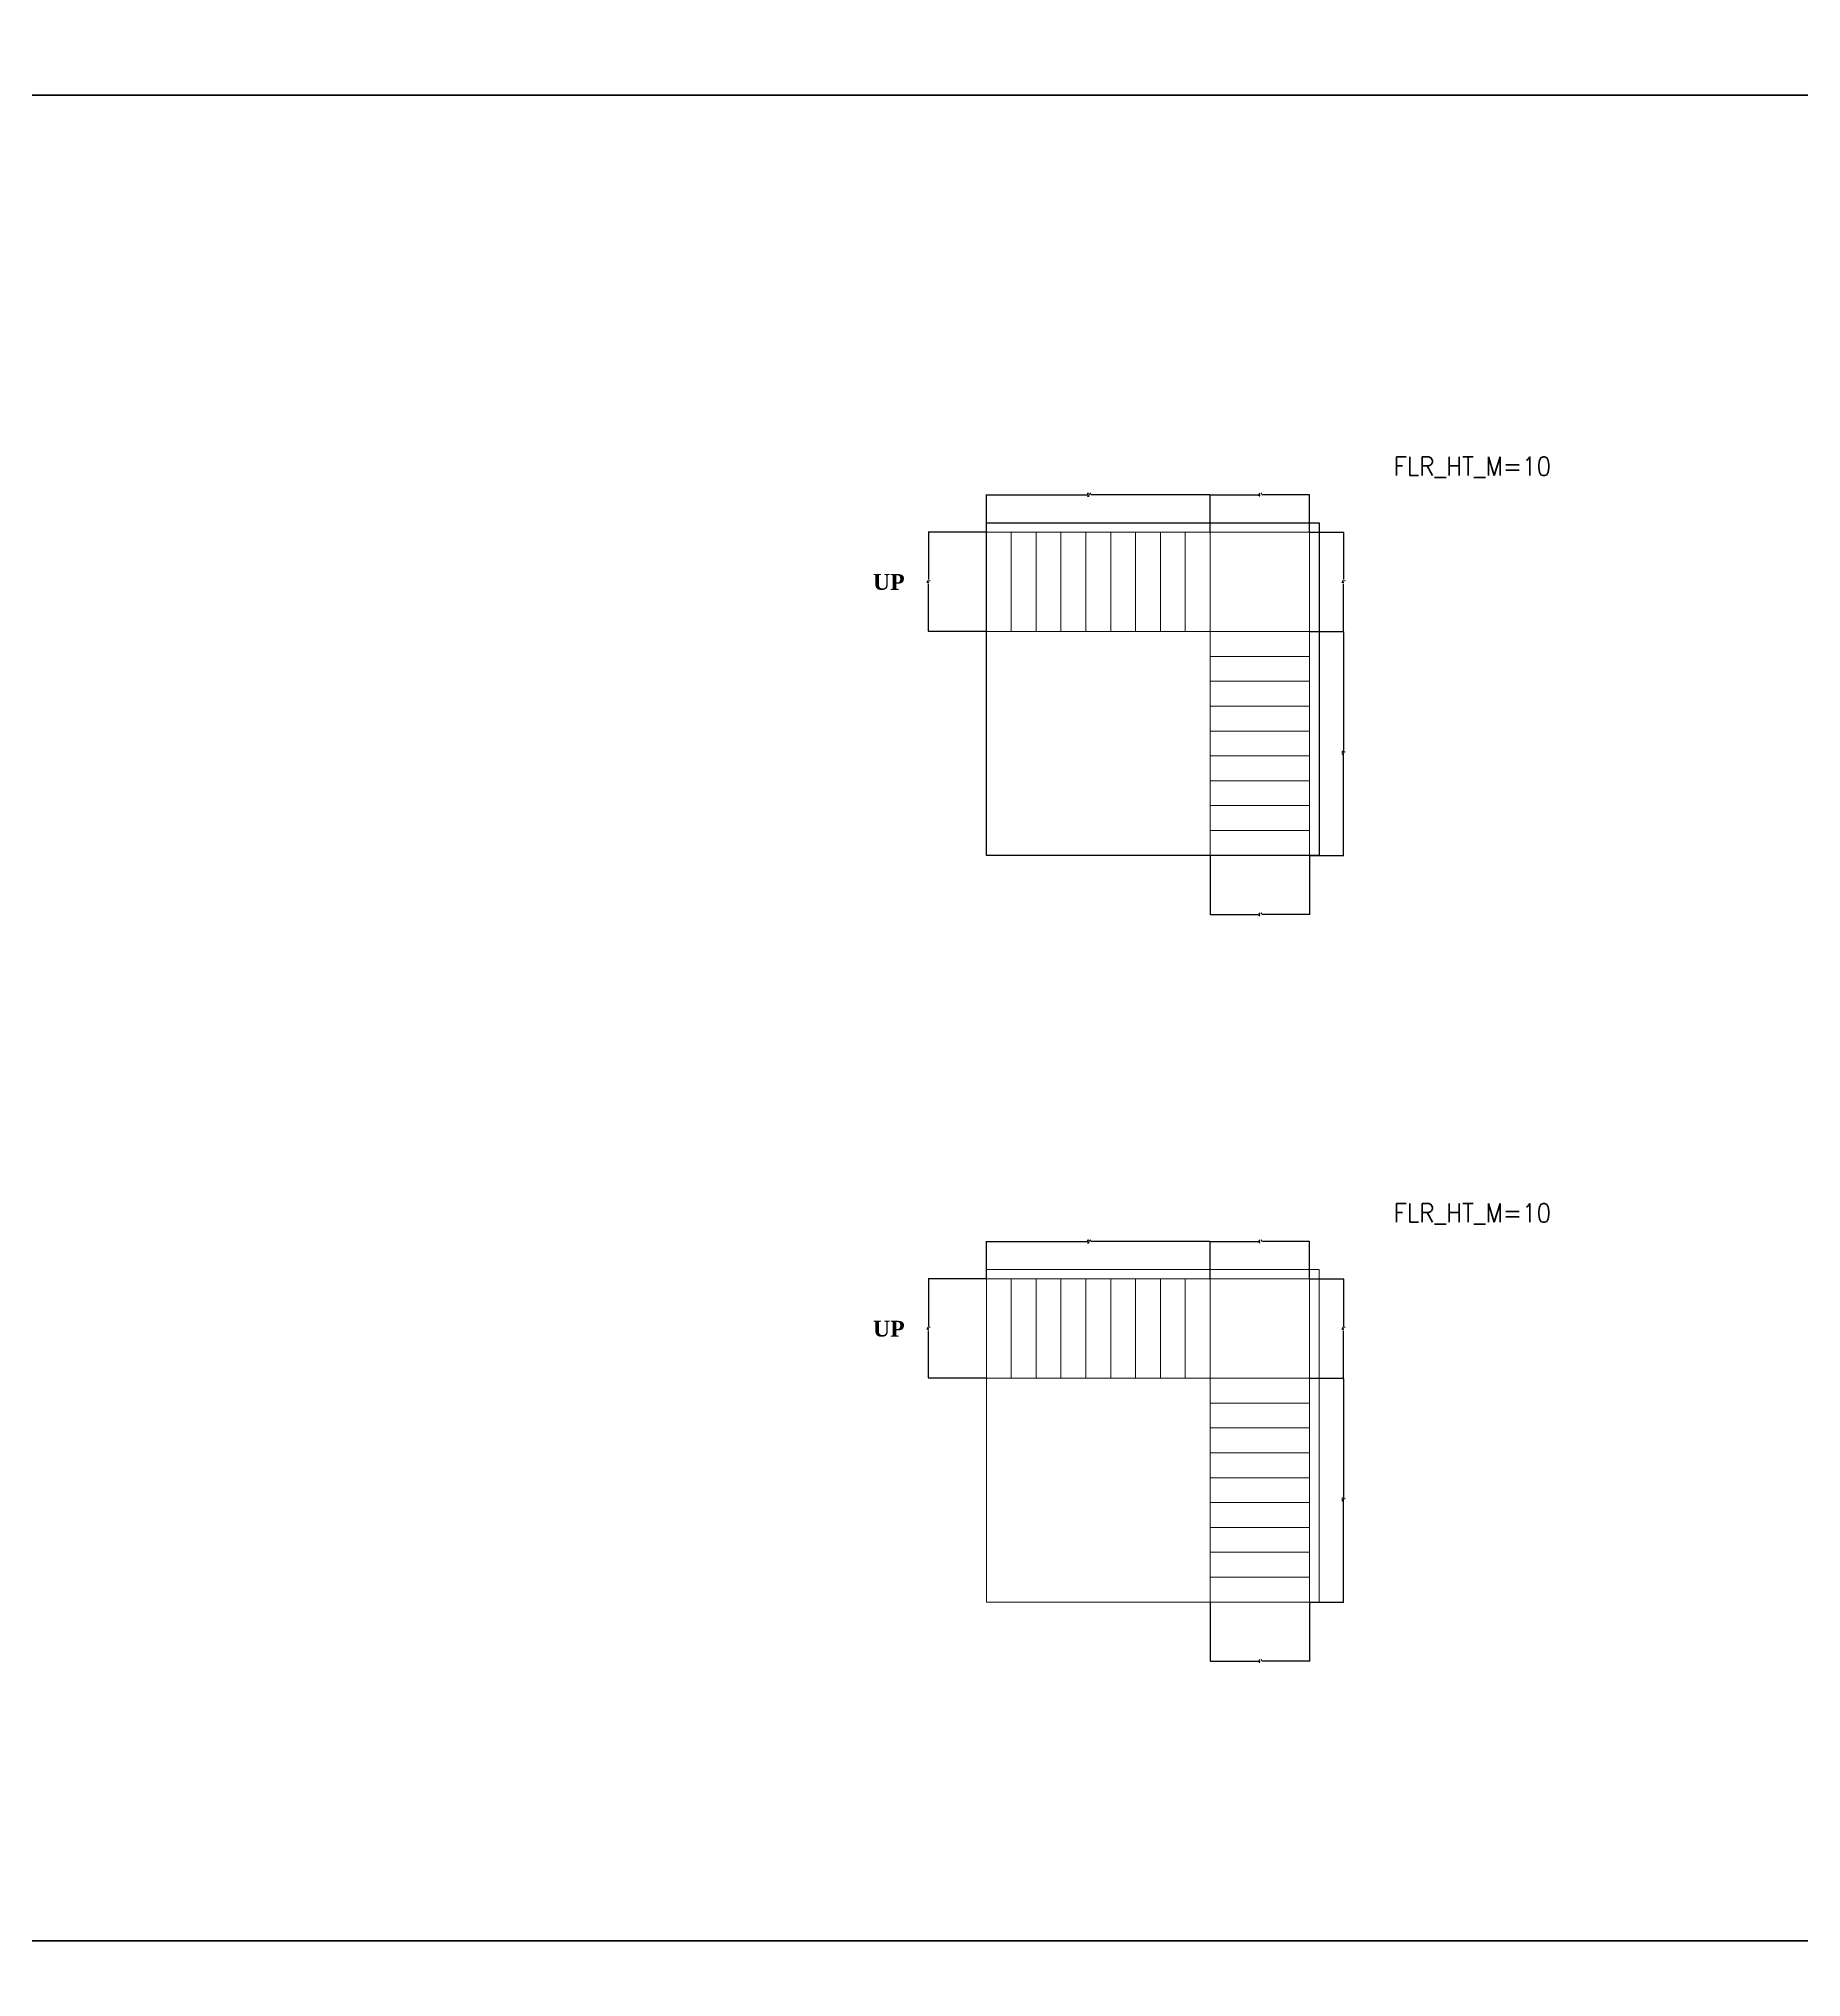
# Model space of a CAD drawing. Header units: feet. Extents: x -2086 to 4549, y -11457 to -6010.
# Drawn here: x 1997 to 2847, y -7911 to -6975 of the extents above; entities that cross this region are included whole.
import ezdxf

# ---------------------------------------------------------------- set-up
doc = ezdxf.new("R2010")
doc.units = ezdxf.units.FT
doc.header["$MEASUREMENT"] = 0
doc.layers.add('BLK_1_FLR_1_STAIR_1', color=7, linetype='Continuous', plot=False)
for name, color, linetype, lineweight in [('BLK_1_FLR_1_STAIR_1_FLIGHT_1', 7, 'Continuous', 0), ('BLK_1_FLR_1_STAIR_1_FLIGHT_2', 7, 'Continuous', 0), ('BLK_1_FLR_1_STAIR_1_LANDING_1', 7, 'Continuous', 0), ('BLK_1_FLR_1_STAIR_2', 7, 'Continuous', 0), ('BLK_1_FLR_1_STAIR_2_FLIGHT_2', 7, 'Continuous', 0), ('BLK_1_FLR_1_STAIR_2_LANDING_1', 7, 'Continuous', 0)]:
    doc.layers.add(name, color=color, linetype=linetype, lineweight=lineweight)
doc.layers.add('BLK_1_FLR_1_STAIR_2_FLIGHT_1', color=7, linetype='Continuous', lineweight=0, true_color=0xffffff)
doc.styles.add('MtXpl_Georgia', font='Georgia Bold.ttf')
doc.styles.get("Standard").update_dxf_attribs({"font": 'standard'})
doc.dimstyles.get("Standard").update_dxf_attribs({"dimtxt": 1.625, "dimasz": 0.18, "dimexe": 0.18, "dimexo": 0.0625, "dimgap": 0.09, "dimtad": 0, "dimtih": 1, "dimtoh": 1, "dimdec": 1, "dimzin": 0, "dimdsep": 46, "dimlunit": 4, "dimtxsty": 'standard', "dimcen": 0.09, "dimadec": 0, "dimazin": 0, "dimtfac": 1, "dimtdec": 1, "dimtofl": 0, "dimtmove": 0, "dimatfit": 3, "dimfxl": 1, "dimtolj": 1, "dimtzin": 0, "dimarcsym": 0})

# ---------------------------------------------------------------- blocks, each defined once
blk = doc.blocks.new('*D170')
at = {"layer": 'BLK_1_FLR_1_STAIR_1_FLIGHT_1', "color": 0, "lineweight": -2, "transparency": 16777216}
for p, q in [((2454.01, -7213.43), (2454.01, -7195.33)), ((2454.19, -7195.51), (2502.58, -7195.51)), ((2561.83, -7195.51), (2504.47, -7195.51)), ((2562.01, -7213.43), (2562.01, -7195.33))]:
    blk.add_line(p, q, dxfattribs=at)
at = {"layer": 'BLK_1_FLR_1_STAIR_1_FLIGHT_1', "color": 0, "transparency": 16777216}
for points in [[(2454.19, -7195.48), (2454.19, -7195.54), (2454.01, -7195.51)], [(2561.83, -7195.48), (2561.83, -7195.54), (2562.01, -7195.51)]]:
    blk.add_solid(points, dxfattribs=at)
at = {"layer": 'Defpoints', "color": 0, "transparency": 16777216}
for p in [(2562.01, -7195.51), (2454.01, -7213.49), (2562.01, -7213.49)]:
    blk.add_point(p, dxfattribs=at)
at = {"layer": 'BLK_1_FLR_1_STAIR_1_FLIGHT_1', "color": 0, "transparency": 16777216, "insert": (2503.52, -7195.51), "char_height": 1.625, "attachment_point": 5}
blk.add_mtext("\\A1;9'", dxfattribs=at)
blk = doc.blocks.new('*D171')
at = {"layer": 'BLK_1_FLR_1_STAIR_1_FLIGHT_1', "color": 0, "lineweight": -2, "transparency": 16777216}
for p, q in [((2453.95, -7213.49), (2425.88, -7213.49)), ((2426.06, -7213.67), (2426.06, -7236.43)), ((2426.06, -7261.31), (2426.06, -7238.55)), ((2453.95, -7261.49), (2425.88, -7261.49))]:
    blk.add_line(p, q, dxfattribs=at)
at = {"layer": 'BLK_1_FLR_1_STAIR_1_FLIGHT_1', "color": 0, "transparency": 16777216}
for points in [[(2426.03, -7213.67), (2426.09, -7213.67), (2426.06, -7213.49)], [(2426.03, -7261.31), (2426.09, -7261.31), (2426.06, -7261.49)]]:
    blk.add_solid(points, dxfattribs=at)
at = {"layer": 'Defpoints', "color": 0, "transparency": 16777216}
for p in [(2454.01, -7213.49), (2426.06, -7261.49), (2454.01, -7261.49)]:
    blk.add_point(p, dxfattribs=at)
at = {"layer": 'BLK_1_FLR_1_STAIR_1_FLIGHT_1', "color": 0, "transparency": 16777216, "insert": (2426.06, -7237.49), "char_height": 1.625, "attachment_point": 5}
blk.add_mtext("\\A1;4'", dxfattribs=at)
blk = doc.blocks.new('*D172')
at = {"layer": 'BLK_1_FLR_1_STAIR_1_FLIGHT_2', "color": 0, "lineweight": -2, "transparency": 16777216}
for p, q in [((2610.07, -7261.49), (2626.56, -7261.49)), ((2626.38, -7261.67), (2626.38, -7318.92)), ((2626.38, -7369.31), (2626.38, -7321.03)), ((2610.07, -7369.49), (2626.56, -7369.49))]:
    blk.add_line(p, q, dxfattribs=at)
at = {"layer": 'BLK_1_FLR_1_STAIR_1_FLIGHT_2', "color": 0, "transparency": 16777216}
for points in [[(2626.35, -7261.67), (2626.41, -7261.67), (2626.38, -7261.49)], [(2626.35, -7369.31), (2626.41, -7369.31), (2626.38, -7369.49)]]:
    blk.add_solid(points, dxfattribs=at)
at = {"layer": 'Defpoints', "color": 0, "transparency": 16777216}
for p in [(2610.01, -7261.49), (2626.38, -7261.49), (2610.01, -7369.49)]:
    blk.add_point(p, dxfattribs=at)
at = {"layer": 'BLK_1_FLR_1_STAIR_1_FLIGHT_2', "color": 0, "transparency": 16777216, "insert": (2626.38, -7319.98), "char_height": 1.625, "attachment_point": 5}
blk.add_mtext("\\A1;9'", dxfattribs=at)
blk = doc.blocks.new('*D173')
at = {"layer": 'BLK_1_FLR_1_STAIR_1_FLIGHT_2', "color": 0, "lineweight": -2, "transparency": 16777216}
for p, q in [((2562.01, -7369.55), (2562.01, -7398.21)), ((2610.01, -7369.55), (2610.01, -7398.21)), ((2562.19, -7398.03), (2585.07, -7398.03)), ((2609.83, -7398.03), (2586.95, -7398.03))]:
    blk.add_line(p, q, dxfattribs=at)
at = {"layer": 'BLK_1_FLR_1_STAIR_1_FLIGHT_2', "color": 0, "transparency": 16777216}
for points in [[(2562.19, -7398), (2562.19, -7398.06), (2562.01, -7398.03)], [(2609.83, -7398), (2609.83, -7398.06), (2610.01, -7398.03)]]:
    blk.add_solid(points, dxfattribs=at)
at = {"layer": 'Defpoints', "color": 0, "transparency": 16777216}
for p in [(2562.01, -7369.49), (2610.01, -7369.49), (2562.01, -7398.03)]:
    blk.add_point(p, dxfattribs=at)
at = {"layer": 'BLK_1_FLR_1_STAIR_1_FLIGHT_2', "color": 0, "transparency": 16777216, "insert": (2586.01, -7398.03), "char_height": 1.625, "attachment_point": 5}
blk.add_mtext("\\A1;4'", dxfattribs=at)
blk = doc.blocks.new('*D175')
at = {"layer": 'BLK_1_FLR_1_STAIR_1_LANDING_1', "color": 0, "lineweight": -2, "transparency": 16777216}
for p, q in [((2610.07, -7213.49), (2626.56, -7213.49)), ((2626.38, -7213.67), (2626.38, -7236.43)), ((2626.38, -7261.31), (2626.38, -7238.55)), ((2610.07, -7261.49), (2626.56, -7261.49))]:
    blk.add_line(p, q, dxfattribs=at)
at = {"layer": 'BLK_1_FLR_1_STAIR_1_LANDING_1', "color": 0, "transparency": 16777216}
for points in [[(2626.35, -7213.67), (2626.41, -7213.67), (2626.38, -7213.49)], [(2626.35, -7261.31), (2626.41, -7261.31), (2626.38, -7261.49)]]:
    blk.add_solid(points, dxfattribs=at)
at = {"layer": 'Defpoints', "color": 0, "transparency": 16777216}
for p in [(2610.01, -7213.49), (2626.38, -7213.49), (2610.01, -7261.49)]:
    blk.add_point(p, dxfattribs=at)
at = {"layer": 'BLK_1_FLR_1_STAIR_1_LANDING_1', "color": 0, "transparency": 16777216, "insert": (2626.38, -7237.49), "char_height": 1.625, "attachment_point": 5}
blk.add_mtext("\\A1;4'", dxfattribs=at)
blk = doc.blocks.new('*D174')
at = {"layer": 'BLK_1_FLR_1_STAIR_1_LANDING_1', "color": 0, "lineweight": -2, "transparency": 16777216}
for p, q in [((2562.01, -7213.43), (2562.01, -7195.33)), ((2562.19, -7195.51), (2585.07, -7195.51)), ((2609.83, -7195.51), (2586.95, -7195.51)), ((2610.01, -7213.43), (2610.01, -7195.33))]:
    blk.add_line(p, q, dxfattribs=at)
at = {"layer": 'BLK_1_FLR_1_STAIR_1_LANDING_1', "color": 0, "transparency": 16777216}
for points in [[(2562.19, -7195.48), (2562.19, -7195.54), (2562.01, -7195.51)], [(2609.83, -7195.48), (2609.83, -7195.54), (2610.01, -7195.51)]]:
    blk.add_solid(points, dxfattribs=at)
at = {"layer": 'Defpoints', "color": 0, "transparency": 16777216}
for p in [(2610.01, -7195.51), (2562.01, -7213.49), (2610.01, -7213.49)]:
    blk.add_point(p, dxfattribs=at)
at = {"layer": 'BLK_1_FLR_1_STAIR_1_LANDING_1', "color": 0, "transparency": 16777216, "insert": (2586.01, -7195.51), "char_height": 1.625, "attachment_point": 5}
blk.add_mtext("\\A1;4'", dxfattribs=at)
blk = doc.blocks.new('*D366')
at = {"layer": 'BLK_1_FLR_1_STAIR_2_FLIGHT_1', "color": 0, "lineweight": -2, "transparency": 16777216}
for p, q in [((2454.01, -7573.81), (2454.01, -7555.71)), ((2454.19, -7555.89), (2502.58, -7555.89)), ((2561.83, -7555.89), (2504.47, -7555.89)), ((2562.01, -7573.81), (2562.01, -7555.71))]:
    blk.add_line(p, q, dxfattribs=at)
at = {"layer": 'BLK_1_FLR_1_STAIR_2_FLIGHT_1', "color": 0, "transparency": 16777216}
for points in [[(2454.19, -7555.86), (2454.19, -7555.92), (2454.01, -7555.89)], [(2561.83, -7555.86), (2561.83, -7555.92), (2562.01, -7555.89)]]:
    blk.add_solid(points, dxfattribs=at)
at = {"layer": 'Defpoints', "color": 0, "transparency": 16777216}
for p in [(2562.01, -7555.89), (2454.01, -7573.87), (2562.01, -7573.87)]:
    blk.add_point(p, dxfattribs=at)
at = {"layer": 'BLK_1_FLR_1_STAIR_2_FLIGHT_1', "color": 0, "transparency": 16777216, "insert": (2503.52, -7555.89), "char_height": 1.625, "attachment_point": 5}
blk.add_mtext("\\A1;9'", dxfattribs=at)
blk = doc.blocks.new('*D367')
at = {"layer": 'BLK_1_FLR_1_STAIR_2_FLIGHT_1', "color": 0, "lineweight": -2, "transparency": 16777216}
for p, q in [((2453.95, -7573.87), (2425.88, -7573.87)), ((2426.06, -7574.05), (2426.06, -7596.81)), ((2426.06, -7621.69), (2426.06, -7598.92)), ((2453.95, -7621.87), (2425.88, -7621.87))]:
    blk.add_line(p, q, dxfattribs=at)
at = {"layer": 'BLK_1_FLR_1_STAIR_2_FLIGHT_1', "color": 0, "transparency": 16777216}
for points in [[(2426.03, -7574.05), (2426.09, -7574.05), (2426.06, -7573.87)], [(2426.03, -7621.69), (2426.09, -7621.69), (2426.06, -7621.87)]]:
    blk.add_solid(points, dxfattribs=at)
at = {"layer": 'Defpoints', "color": 0, "transparency": 16777216}
for p in [(2454.01, -7573.87), (2426.06, -7621.87), (2454.01, -7621.87)]:
    blk.add_point(p, dxfattribs=at)
at = {"layer": 'BLK_1_FLR_1_STAIR_2_FLIGHT_1', "color": 0, "transparency": 16777216, "insert": (2426.06, -7597.87), "char_height": 1.625, "attachment_point": 5}
blk.add_mtext("\\A1;4'", dxfattribs=at)
blk = doc.blocks.new('*D368')
at = {"layer": 'BLK_1_FLR_1_STAIR_2_FLIGHT_2', "color": 0, "lineweight": -2, "transparency": 16777216}
for p, q in [((2610.07, -7621.87), (2626.56, -7621.87)), ((2626.38, -7622.05), (2626.38, -7679.3)), ((2626.38, -7729.69), (2626.38, -7681.41)), ((2610.07, -7729.87), (2626.56, -7729.87))]:
    blk.add_line(p, q, dxfattribs=at)
at = {"layer": 'BLK_1_FLR_1_STAIR_2_FLIGHT_2', "color": 0, "transparency": 16777216}
for points in [[(2626.35, -7622.05), (2626.41, -7622.05), (2626.38, -7621.87)], [(2626.35, -7729.69), (2626.41, -7729.69), (2626.38, -7729.87)]]:
    blk.add_solid(points, dxfattribs=at)
at = {"layer": 'Defpoints', "color": 0, "transparency": 16777216}
for p in [(2610.01, -7621.87), (2626.38, -7621.87), (2610.01, -7729.87)]:
    blk.add_point(p, dxfattribs=at)
at = {"layer": 'BLK_1_FLR_1_STAIR_2_FLIGHT_2', "color": 0, "transparency": 16777216, "insert": (2626.38, -7680.36), "char_height": 1.625, "attachment_point": 5}
blk.add_mtext("\\A1;9'", dxfattribs=at)
blk = doc.blocks.new('*D369')
at = {"layer": 'BLK_1_FLR_1_STAIR_2_FLIGHT_2', "color": 0, "lineweight": -2, "transparency": 16777216}
for p, q in [((2562.01, -7729.93), (2562.01, -7758.59)), ((2610.01, -7729.93), (2610.01, -7758.59)), ((2562.19, -7758.41), (2585.07, -7758.41)), ((2609.83, -7758.41), (2586.95, -7758.41))]:
    blk.add_line(p, q, dxfattribs=at)
at = {"layer": 'BLK_1_FLR_1_STAIR_2_FLIGHT_2', "color": 0, "transparency": 16777216}
for points in [[(2562.19, -7758.38), (2562.19, -7758.44), (2562.01, -7758.41)], [(2609.83, -7758.38), (2609.83, -7758.44), (2610.01, -7758.41)]]:
    blk.add_solid(points, dxfattribs=at)
at = {"layer": 'Defpoints', "color": 0, "transparency": 16777216}
for p in [(2562.01, -7729.87), (2610.01, -7729.87), (2562.01, -7758.41)]:
    blk.add_point(p, dxfattribs=at)
at = {"layer": 'BLK_1_FLR_1_STAIR_2_FLIGHT_2', "color": 0, "transparency": 16777216, "insert": (2586.01, -7758.41), "char_height": 1.625, "attachment_point": 5}
blk.add_mtext("\\A1;4'", dxfattribs=at)
blk = doc.blocks.new('*D386')
at = {"layer": 'BLK_1_FLR_1_STAIR_2_LANDING_1', "color": 0, "lineweight": -2, "transparency": 16777216}
for p, q in [((2610.07, -7573.87), (2626.56, -7573.87)), ((2626.38, -7574.05), (2626.38, -7596.81)), ((2626.38, -7621.69), (2626.38, -7598.92)), ((2610.07, -7621.87), (2626.56, -7621.87))]:
    blk.add_line(p, q, dxfattribs=at)
at = {"layer": 'BLK_1_FLR_1_STAIR_2_LANDING_1', "color": 0, "transparency": 16777216}
for points in [[(2626.35, -7574.05), (2626.41, -7574.05), (2626.38, -7573.87)], [(2626.35, -7621.69), (2626.41, -7621.69), (2626.38, -7621.87)]]:
    blk.add_solid(points, dxfattribs=at)
at = {"layer": 'Defpoints', "color": 0, "transparency": 16777216}
for p in [(2610.01, -7573.87), (2626.38, -7573.87), (2610.01, -7621.87)]:
    blk.add_point(p, dxfattribs=at)
at = {"layer": 'BLK_1_FLR_1_STAIR_2_LANDING_1', "color": 0, "transparency": 16777216, "insert": (2626.38, -7597.87), "char_height": 1.625, "attachment_point": 5}
blk.add_mtext("\\A1;4'", dxfattribs=at)
blk = doc.blocks.new('*D370')
at = {"layer": 'BLK_1_FLR_1_STAIR_2_LANDING_1', "color": 0, "lineweight": -2, "transparency": 16777216}
for p, q in [((2562.01, -7573.81), (2562.01, -7555.71)), ((2562.19, -7555.89), (2585.07, -7555.89)), ((2609.83, -7555.89), (2586.95, -7555.89)), ((2610.01, -7573.81), (2610.01, -7555.71))]:
    blk.add_line(p, q, dxfattribs=at)
at = {"layer": 'BLK_1_FLR_1_STAIR_2_LANDING_1', "color": 0, "transparency": 16777216}
for points in [[(2562.19, -7555.86), (2562.19, -7555.92), (2562.01, -7555.89)], [(2609.83, -7555.86), (2609.83, -7555.92), (2610.01, -7555.89)]]:
    blk.add_solid(points, dxfattribs=at)
at = {"layer": 'Defpoints', "color": 0, "transparency": 16777216}
for p in [(2610.01, -7555.89), (2562.01, -7573.87), (2610.01, -7573.87)]:
    blk.add_point(p, dxfattribs=at)
at = {"layer": 'BLK_1_FLR_1_STAIR_2_LANDING_1', "color": 0, "transparency": 16777216, "insert": (2586.01, -7555.89), "char_height": 1.625, "attachment_point": 5}
blk.add_mtext("\\A1;4'", dxfattribs=at)

msp = doc.modelspace()

# ---------------------------------------------------------------- linework, layer by layer
for points in [[(-1223.89, -6111.79), (4548.57, -6111.79), (4548.57, -7002.59), (-1223.89, -7002.59), (-1223.89, -6111.79)], [(-1223.89, -7002.59), (4548.57, -7002.59), (4548.57, -7893.4), (-1223.89, -7893.4), (-1223.89, -7002.59)], [(-1223.89, -7002.59), (4548.57, -7002.59), (4548.57, -7893.4), (-1223.89, -7893.4), (-1223.89, -7002.59)], [(-1223.89, -7893.4), (4548.57, -7893.4), (4548.57, -8784.21), (-1223.89, -8784.21), (-1223.89, -7893.4)]]:
    msp.add_lwpolyline(points, close=True)
at = {"layer": 'BLK_1_FLR_1_STAIR_1'}
msp.add_lwpolyline([(2454.01, -7208.96), (2614.54, -7208.96), (2614.54, -7369.49), (2454.01, -7369.49), (2454.01, -7213.49)], close=True, dxfattribs=at)
at = {"layer": 'BLK_1_FLR_1_STAIR_1_FLIGHT_1', "color": 3}
for p, q in [((2454.01, -7261.49), (2454.01, -7213.49)), ((2466.01, -7261.49), (2466.01, -7213.49)), ((2478.01, -7261.49), (2478.01, -7213.49)), ((2490.01, -7261.49), (2490.01, -7213.49)), ((2502.01, -7261.49), (2502.01, -7213.49)), ((2514.01, -7261.49), (2514.01, -7213.49)), ((2526.01, -7261.49), (2526.01, -7213.49)), ((2538.01, -7261.49), (2538.01, -7213.49)), ((2550.01, -7261.49), (2550.01, -7213.49)), ((2562.01, -7261.49), (2562.01, -7213.49))]:
    msp.add_line(p, q, dxfattribs=at)
at = {"layer": 'BLK_1_FLR_1_STAIR_1_FLIGHT_1'}
msp.add_lwpolyline([(2454.01, -7213.49), (2454.01, -7261.49), (2562.01, -7261.49), (2562.01, -7213.49), (2454.01, -7213.49)], close=True, dxfattribs=at)
at = {"layer": 'BLK_1_FLR_1_STAIR_1_FLIGHT_2', "color": 3}
for p, q in [((2562.01, -7261.49), (2610.01, -7261.49)), ((2562.01, -7273.49), (2610.01, -7273.49)), ((2562.01, -7285.49), (2610.01, -7285.49)), ((2562.01, -7297.49), (2610.01, -7297.49)), ((2562.01, -7309.49), (2610.01, -7309.49)), ((2562.01, -7321.49), (2610.01, -7321.49)), ((2610.01, -7333.49), (2562.01, -7333.49)), ((2610.01, -7345.49), (2562.01, -7345.49)), ((2610.01, -7357.49), (2562.01, -7357.49)), ((2610.01, -7369.49), (2562.01, -7369.49))]:
    msp.add_line(p, q, dxfattribs=at)
at = {"layer": 'BLK_1_FLR_1_STAIR_1_FLIGHT_2'}
msp.add_lwpolyline([(2562.01, -7369.49), (2562.01, -7261.49), (2610.01, -7261.49), (2610.01, -7369.49), (2562.01, -7369.49)], close=True, dxfattribs=at)
at = {"layer": 'BLK_1_FLR_1_STAIR_1_LANDING_1'}
msp.add_lwpolyline([(2562.01, -7213.49), (2610.01, -7213.49), (2610.01, -7261.49), (2562.01, -7261.49), (2562.01, -7213.49)], close=True, dxfattribs=at)
at = {"layer": 'BLK_1_FLR_1_STAIR_2'}
msp.add_lwpolyline([(2454.01, -7569.34), (2614.54, -7569.34), (2614.54, -7729.87), (2454.01, -7729.87), (2454.01, -7573.87)], close=True, dxfattribs=at)
at = {"layer": 'BLK_1_FLR_1_STAIR_2_FLIGHT_1', "color": 3}
for p, q in [((2454.01, -7621.87), (2454.01, -7573.87)), ((2466.01, -7621.87), (2466.01, -7573.87)), ((2478.01, -7621.87), (2478.01, -7573.87)), ((2490.01, -7621.87), (2490.01, -7573.87)), ((2502.01, -7621.87), (2502.01, -7573.87)), ((2514.01, -7621.87), (2514.01, -7573.87)), ((2526.01, -7621.87), (2526.01, -7573.87)), ((2538.01, -7621.87), (2538.01, -7573.87)), ((2550.01, -7621.87), (2550.01, -7573.87)), ((2562.01, -7621.87), (2562.01, -7573.87))]:
    msp.add_line(p, q, dxfattribs=at)
at = {"layer": 'BLK_1_FLR_1_STAIR_2_FLIGHT_1'}
msp.add_lwpolyline([(2454.01, -7573.87), (2454.01, -7621.87), (2562.01, -7621.87), (2562.01, -7573.87), (2454.01, -7573.87)], close=True, dxfattribs=at)
at = {"layer": 'BLK_1_FLR_1_STAIR_2_FLIGHT_2', "color": 3}
for p, q in [((2562.01, -7621.87), (2610.01, -7621.87)), ((2562.01, -7633.87), (2610.01, -7633.87)), ((2562.01, -7645.87), (2610.01, -7645.87)), ((2562.01, -7657.87), (2610.01, -7657.87)), ((2562.01, -7669.87), (2610.01, -7669.87)), ((2562.01, -7681.87), (2610.01, -7681.87)), ((2610.01, -7693.87), (2562.01, -7693.87)), ((2610.01, -7705.87), (2562.01, -7705.87)), ((2610.01, -7717.87), (2562.01, -7717.87)), ((2610.01, -7729.87), (2562.01, -7729.87))]:
    msp.add_line(p, q, dxfattribs=at)
at = {"layer": 'BLK_1_FLR_1_STAIR_2_FLIGHT_2'}
msp.add_lwpolyline([(2562.01, -7729.87), (2562.01, -7621.87), (2610.01, -7621.87), (2610.01, -7729.87), (2562.01, -7729.87)], close=True, dxfattribs=at)
at = {"layer": 'BLK_1_FLR_1_STAIR_2_LANDING_1'}
msp.add_lwpolyline([(2562.01, -7573.87), (2610.01, -7573.87), (2610.01, -7621.87), (2562.01, -7621.87), (2562.01, -7573.87)], close=True, dxfattribs=at)

# ---------------------------------------------------------------- texts
at = {"style": 'MtXpl_Georgia'}
for p in [(2399.23, -7241.36), (2399.23, -7601.74)]:
    msp.add_text('UP', height=7.618, dxfattribs=at).set_placement(p)
at = {"layer": 'BLK_1_FLR_1_STAIR_1', "insert": (2650.61, -7177.21), "char_height": 9.0057, "width": 96.0609, "attachment_point": 1}
msp.add_mtext('FLR_HT_M=10', dxfattribs=at)
at = {"layer": 'BLK_1_FLR_1_STAIR_2', "insert": (2650.61, -7537.59), "char_height": 9.0057, "width": 96.0609, "attachment_point": 1}
msp.add_mtext('FLR_HT_M=10', dxfattribs=at)

# ---------------------------------------------------------------- dimensions: what is measured, and where the dimension line sits
at = {"layer": 'BLK_1_FLR_1_STAIR_1_FLIGHT_1', "color": 1}
dim = msp.add_linear_dim(base=(2562.01, -7195.51), p1=(2454.01, -7213.49), p2=(2562.01, -7213.49), dimstyle='Standard', dxfattribs=at)
dim.commit()
dim.dimension.update_dxf_attribs({"geometry": '*D170', "text_midpoint": (2503.52, -7195.51), "dimtype": 160})
at = {"layer": 'BLK_1_FLR_1_STAIR_1_FLIGHT_1', "color": 2}
dim = msp.add_linear_dim(base=(2426.06, -7261.49), p1=(2454.01, -7213.49), p2=(2454.01, -7261.49), angle=90, dimstyle='Standard', dxfattribs=at)
dim.commit()
dim.dimension.update_dxf_attribs({"geometry": '*D171', "text_midpoint": (2426.06, -7237.49)})
at = {"layer": 'BLK_1_FLR_1_STAIR_1_FLIGHT_2', "color": 1}
dim = msp.add_linear_dim(base=(2626.38, -7261.49), p1=(2610.01, -7369.49), p2=(2610.01, -7261.49), angle=90, dimstyle='Standard', dxfattribs=at)
dim.commit()
dim.dimension.update_dxf_attribs({"geometry": '*D172', "text_midpoint": (2626.38, -7319.98), "dimtype": 160})
at = {"layer": 'BLK_1_FLR_1_STAIR_1_FLIGHT_2', "color": 2}
dim = msp.add_linear_dim(base=(2562.01, -7398.03), p1=(2610.01, -7369.49), p2=(2562.01, -7369.49), angle=180, dimstyle='Standard', dxfattribs=at)
dim.commit()
dim.dimension.update_dxf_attribs({"geometry": '*D173', "text_midpoint": (2586.01, -7398.03)})
at = {"layer": 'BLK_1_FLR_1_STAIR_1_LANDING_1', "color": 1}
dim = msp.add_linear_dim(base=(2610.01, -7195.51), p1=(2562.01, -7213.49), p2=(2610.01, -7213.49), dimstyle='Standard', dxfattribs=at)
dim.commit()
dim.dimension.update_dxf_attribs({"geometry": '*D174', "text_midpoint": (2586.01, -7195.51), "dimtype": 160})
at = {"layer": 'BLK_1_FLR_1_STAIR_1_LANDING_1', "color": 2}
dim = msp.add_linear_dim(base=(2626.38, -7213.49), p1=(2610.01, -7261.49), p2=(2610.01, -7213.49), angle=90, dimstyle='Standard', dxfattribs=at)
dim.commit()
dim.dimension.update_dxf_attribs({"geometry": '*D175', "text_midpoint": (2626.38, -7237.49)})
at = {"layer": 'BLK_1_FLR_1_STAIR_2_FLIGHT_1', "color": 1}
dim = msp.add_linear_dim(base=(2562.01, -7555.89), p1=(2454.01, -7573.87), p2=(2562.01, -7573.87), dimstyle='Standard', dxfattribs=at)
dim.commit()
dim.dimension.update_dxf_attribs({"geometry": '*D366', "text_midpoint": (2503.52, -7555.89), "dimtype": 160})
at = {"layer": 'BLK_1_FLR_1_STAIR_2_FLIGHT_1', "color": 2}
dim = msp.add_linear_dim(base=(2426.06, -7621.87), p1=(2454.01, -7573.87), p2=(2454.01, -7621.87), angle=90, dimstyle='Standard', dxfattribs=at)
dim.commit()
dim.dimension.update_dxf_attribs({"geometry": '*D367', "text_midpoint": (2426.06, -7597.87)})
at = {"layer": 'BLK_1_FLR_1_STAIR_2_FLIGHT_2', "color": 1}
dim = msp.add_linear_dim(base=(2626.38, -7621.87), p1=(2610.01, -7729.87), p2=(2610.01, -7621.87), angle=90, dimstyle='Standard', dxfattribs=at)
dim.commit()
dim.dimension.update_dxf_attribs({"geometry": '*D368', "text_midpoint": (2626.38, -7680.36), "dimtype": 160})
at = {"layer": 'BLK_1_FLR_1_STAIR_2_FLIGHT_2', "color": 2}
dim = msp.add_linear_dim(base=(2562.01, -7758.41), p1=(2610.01, -7729.87), p2=(2562.01, -7729.87), angle=180, dimstyle='Standard', dxfattribs=at)
dim.commit()
dim.dimension.update_dxf_attribs({"geometry": '*D369', "text_midpoint": (2586.01, -7758.41)})
at = {"layer": 'BLK_1_FLR_1_STAIR_2_LANDING_1', "color": 1}
dim = msp.add_linear_dim(base=(2610.01, -7555.89), p1=(2562.01, -7573.87), p2=(2610.01, -7573.87), dimstyle='Standard', dxfattribs=at)
dim.commit()
dim.dimension.update_dxf_attribs({"geometry": '*D370', "text_midpoint": (2586.01, -7555.89), "dimtype": 160})
at = {"layer": 'BLK_1_FLR_1_STAIR_2_LANDING_1', "color": 2}
dim = msp.add_linear_dim(base=(2626.38, -7573.87), p1=(2610.01, -7621.87), p2=(2610.01, -7573.87), angle=90, dimstyle='Standard', dxfattribs=at)
dim.commit()
dim.dimension.update_dxf_attribs({"geometry": '*D386', "text_midpoint": (2626.38, -7597.87)})

doc.saveas('drawing.dxf')
